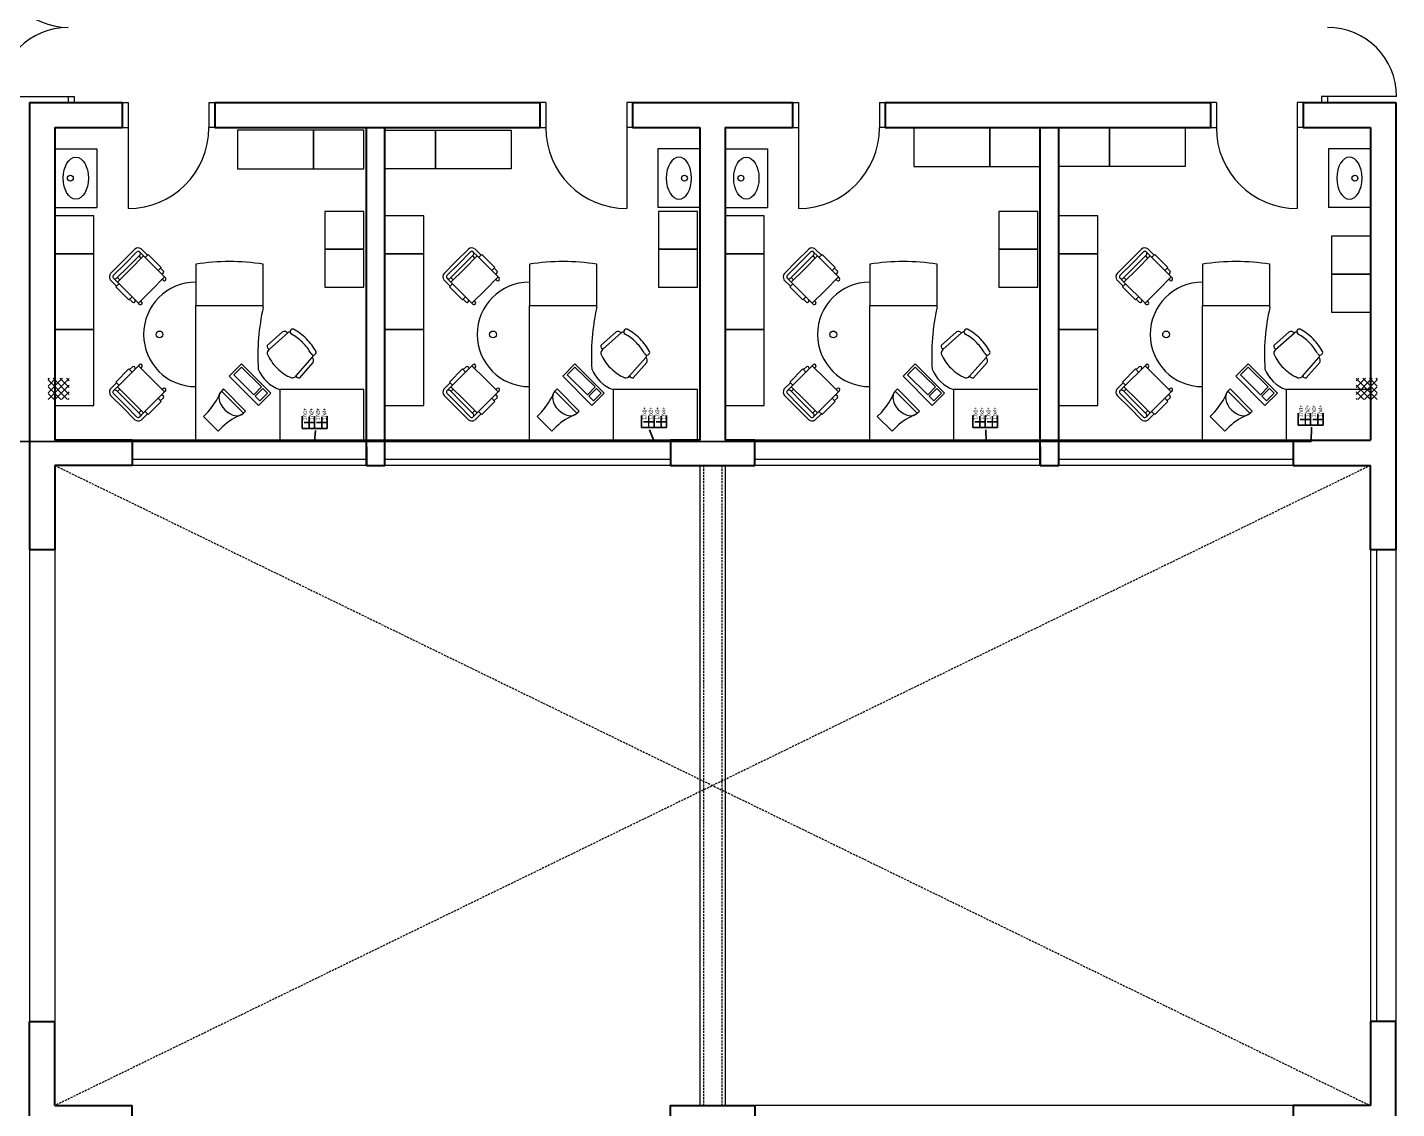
# Model space of a CAD drawing. Header units: inches. Extents: x 11 to 1053, y 2 to 902.
# Drawn here: x 379.7 to 542.2, y 526.6 to 654.9 of the extents above; entities that cross this region are included whole.
import ezdxf

# ---------------------------------------------------------------- set-up
doc = ezdxf.new("R2010")
doc.units = ezdxf.units.IN
doc.header["$MEASUREMENT"] = 0
doc.linetypes.add('DASHED', pattern=[0.75, 0.5, -0.25])
doc.linetypes.add('DASHED2', pattern=[0.375, 0.25, -0.125])
for name, color, linetype, lineweight in [('A-CRTKANO', 5, 'DASHED2', 0), ('A-GREDE', 5, 'DASHED2', 0), ('A-SANITARIJE', 253, 'Continuous', 0), ('OPREMA', 253, 'Continuous', 0), ('STOLARIJA', 5, 'Continuous', 0), ('ZID', 5, 'Continuous', 30)]:
    doc.layers.add(name, color=color, linetype=linetype, lineweight=lineweight)
doc.layers.add('SRAFURA', color=2, linetype='Continuous')

msp = doc.modelspace()

# ---------------------------------------------------------------- hatches: boundary and pattern name
at = {"layer": 'SRAFURA'}
h = msp.add_hatch(dxfattribs=at)
h.set_pattern_fill('ANSI37', color=256, scale=4.5, angle=90, style=0)
h.set_pattern_definition([(225, (-4514.17875, -7728.47534), (-0.397747564, 0.397747564), []), (135, (-4514.17875, -7728.47534), (0.397747564, 0.397747564), [])])
h.paths.add_polyline_path([(384.63, 613.25), (382.13, 613.25), (382.13, 610.75), (384.63, 610.75)])
h = msp.add_hatch(dxfattribs=at)
h.set_pattern_fill('ANSI37', color=256, scale=4.5, angle=90, style=0)
h.set_pattern_definition([(315, (5436.23795, -7728.47534), (0.397747564, 0.397747564), []), (45, (5436.23795, -7728.47534), (-0.397747564, 0.397747564), [])])
h.paths.add_polyline_path([(537.43, 610.75), (539.93, 610.75), (539.93, 613.25), (537.43, 613.25)])

# ---------------------------------------------------------------- linework, layer by layer
at = {"color": 85, "true_color": 0x58ba48}
for p, q in [((542.13, 634.96, 50), (542.13, 634.96, 50)), ((413.77, 605.76, 100), (413.87, 607.06)), ((413.87, 607.06), (413.77, 605.76, 100)), ((454.07, 605.76, 100), (453.54, 607.15)), ((453.54, 607.15), (454.07, 605.76, 100)), ((493.5, 605.76, 100), (493.48, 607.15)), ((493.48, 607.15), (493.5, 605.76, 100)), ((532.08, 605.76, 100), (532.12, 607.44)), ((532.12, 607.44), (532.08, 605.76, 100)), ((413.77, 605.76, 100), (340.16, 605.76, 100)), ((454.07, 605.76, 100), (413.77, 605.76, 100)), ((493.5, 605.76, 100), (454.07, 605.76, 100)), ((532.08, 605.76, 100), (493.5, 605.76, 100))]:
    msp.add_line(p, q, dxfattribs=at)
at = {"color": 2}
for p, q in [((412.29, 608.74), (412.29, 607.31)), ((413.77, 607.31), (413.77, 608.74)), ((413.77, 608.74), (413.77, 607.31)), ((415.25, 607.31), (415.25, 608.74)), ((452.59, 608.83), (452.59, 607.4)), ((454.07, 607.4), (454.07, 608.83)), ((454.07, 608.83), (454.07, 607.4)), ((455.55, 607.4), (455.55, 608.83)), ((491.9, 608.83), (491.9, 607.4)), ((493.38, 607.4), (493.38, 608.83)), ((493.38, 608.83), (493.38, 607.4)), ((494.86, 607.4), (494.86, 608.83)), ((530.54, 609.12), (530.54, 607.68)), ((532.02, 607.68), (532.02, 609.12)), ((532.02, 609.12), (532.02, 607.68)), ((533.5, 607.68), (533.5, 609.12)), ((412.29, 607.31), (413.77, 607.31)), ((413.77, 607.31), (415.25, 607.31)), ((452.59, 607.4), (454.07, 607.4)), ((454.07, 607.4), (455.55, 607.4)), ((491.9, 607.4), (493.38, 607.4)), ((493.38, 607.4), (494.86, 607.4)), ((530.54, 607.68), (532.02, 607.68)), ((532.02, 607.68), (533.5, 607.68))]:
    msp.add_line(p, q, dxfattribs=at)
at = {"layer": 'A-CRTKANO', "linetype": 'DASHED', "ltscale": 0.5}
for p, q in [((382.93, 602.91, 50), (539.13, 526.91, 50)), ((539.13, 602.91, 50), (382.93, 526.91, 50))]:
    msp.add_line(p, q, dxfattribs=at)
at = {"layer": 'A-GREDE', "linetype": 'Continuous'}
for p, q in [((459.53, 602.91, 50), (459.53, 526.91, 50)), ((462.53, 602.91, 50), (462.53, 526.91, 50))]:
    msp.add_line(p, q, dxfattribs=at)
at = {"layer": 'A-GREDE'}
for p, q in [((459.93, 602.91, 50), (459.93, 526.91, 50)), ((462.13, 602.91, 50), (462.13, 526.91, 50))]:
    msp.add_line(p, q, dxfattribs=at)
at = {"layer": 'A-SANITARIJE'}
for p, q in [((382.93, 640.51, 50), (387.93, 640.51, 50)), ((387.93, 640.51, 50), (387.93, 633.51, 50)), ((454.53, 640.51, 50), (454.53, 633.51, 50)), ((459.53, 640.51, 50), (454.53, 640.51, 50)), ((462.53, 640.51, 50), (467.53, 640.51, 50)), ((467.53, 640.51, 50), (467.53, 633.51, 50)), ((539.13, 640.51, 50), (534.13, 640.51, 50)), ((534.13, 640.51, 50), (534.13, 633.51, 50)), ((382.93, 633.51, 50), (387.93, 633.51, 50)), ((459.53, 633.51, 50), (454.53, 633.51, 50)), ((462.53, 633.51, 50), (467.53, 633.51, 50)), ((539.13, 633.51, 50), (534.13, 633.51, 50))]:
    msp.add_line(p, q, dxfattribs=at)
for centre in [(384.78, 637.01, 50), (457.68, 637.01, 50), (464.38, 637.01, 50), (537.28, 637.01, 50)]:
    msp.add_circle(centre, 0.35, dxfattribs=at)
for centre in [(385.43, 637.01, 50), (465.03, 637.01, 50)]:
    msp.add_ellipse(centre, major_axis=(0, 2.5), ratio=0.6, dxfattribs=at)
at = {"layer": 'A-SANITARIJE', "extrusion": (0, 0, -1)}
for centre in [(457.03, 637.01, 50), (536.63, 637.01, 50)]:
    msp.add_ellipse(centre, major_axis=(0, 2.5), ratio=0.6, dxfattribs=at)
at = {"layer": 'OPREMA'}
for p, q in [((392.45, 628.59, 50), (391, 627.14, 50)), ((392.69, 628.27, 50), (391.28, 626.86, 50)), ((393.05, 627.92, 50), (391.63, 626.5, 50)), ((393.47, 627.78, 50), (391.92, 626.22, 50)), ((392.91, 627.78, 50), (393.19, 627.49, 50)), ((393.47, 627.78, 50), (392.98, 628.27, 50)), ((393.18, 628.64, 50), (393.94, 627.88, 50)), ((393.47, 627.78, 50), (395.97, 625.28, 50)), ((394.02, 627.96, 50), (393.65, 627.6, 50)), ((395.58, 626.4, 50), (394.02, 627.96, 50)), ((432.05, 628.59, 50), (430.6, 627.14, 50)), ((432.29, 628.27, 50), (430.88, 626.86, 50)), ((432.65, 627.92, 50), (431.23, 626.5, 50)), ((433.07, 627.78, 50), (431.52, 626.22, 50)), ((432.51, 627.78, 50), (432.79, 627.49, 50)), ((433.07, 627.78, 50), (432.58, 628.27, 50)), ((432.78, 628.64, 50), (433.54, 627.88, 50)), ((433.07, 627.78, 50), (435.57, 625.28, 50)), ((433.62, 627.96, 50), (433.25, 627.6, 50)), ((435.18, 626.4, 50), (433.62, 627.96, 50)), ((472.45, 628.59, 50), (471, 627.14, 50)), ((472.69, 628.27, 50), (471.28, 626.86, 50)), ((473.05, 627.92, 50), (471.63, 626.5, 50)), ((473.47, 627.78, 50), (471.92, 626.22, 50)), ((472.91, 627.78, 50), (473.19, 627.49, 50)), ((473.47, 627.78, 50), (472.98, 628.27, 50)), ((473.18, 628.64, 50), (473.94, 627.88, 50)), ((473.47, 627.78, 50), (475.97, 625.28, 50)), ((474.02, 627.96, 50), (473.65, 627.6, 50)), ((475.58, 626.4, 50), (474.02, 627.96, 50)), ((511.95, 628.59, 50), (510.5, 627.14, 50)), ((512.19, 628.27, 50), (510.78, 626.86, 50)), ((512.55, 627.92, 50), (511.13, 626.5, 50)), ((512.97, 627.78, 50), (511.42, 626.22, 50)), ((512.41, 627.78, 50), (512.69, 627.49, 50)), ((512.97, 627.78, 50), (512.48, 628.27, 50)), ((512.68, 628.64, 50), (513.44, 627.88, 50)), ((512.97, 627.78, 50), (515.47, 625.28, 50)), ((513.52, 627.96, 50), (513.15, 627.6, 50)), ((515.08, 626.4, 50), (513.52, 627.96, 50)), ((389.55, 625.69, 50), (391, 627.14, 50)), ((389.87, 625.44, 50), (391.28, 626.86, 50)), ((390.22, 625.09, 50), (391.63, 626.5, 50)), ((390.36, 624.66, 50), (391.92, 626.22, 50)), ((395.21, 626.04, 50), (395.58, 626.4, 50)), ((395.5, 626.32, 50), (395.85, 625.96, 50)), ((399.68, 626.79, 50), (399.68, 621.91, 50)), ((407.68, 621.69, 50), (407.68, 626.79, 50)), ((429.15, 625.69, 50), (430.6, 627.14, 50)), ((429.47, 625.44, 50), (430.88, 626.86, 50)), ((429.82, 625.09, 50), (431.23, 626.5, 50)), ((429.96, 624.66, 50), (431.52, 626.22, 50)), ((434.81, 626.04, 50), (435.18, 626.4, 50)), ((435.1, 626.32, 50), (435.45, 625.96, 50)), ((439.28, 626.79, 50), (439.28, 621.91, 50)), ((447.28, 621.69, 50), (447.28, 626.79, 50)), ((469.55, 625.69, 50), (471, 627.14, 50)), ((469.87, 625.44, 50), (471.28, 626.86, 50)), ((470.22, 625.09, 50), (471.63, 626.5, 50)), ((470.36, 624.66, 50), (471.92, 626.22, 50)), ((475.21, 626.04, 50), (475.58, 626.4, 50)), ((475.5, 626.32, 50), (475.85, 625.96, 50)), ((479.68, 626.79, 50), (479.68, 621.91, 50)), ((487.68, 621.69, 50), (487.68, 626.79, 50)), ((509.05, 625.69, 50), (510.5, 627.14, 50)), ((509.37, 625.44, 50), (510.78, 626.86, 50)), ((509.72, 625.09, 50), (511.13, 626.5, 50)), ((509.86, 624.66, 50), (511.42, 626.22, 50)), ((514.71, 626.04, 50), (515.08, 626.4, 50)), ((515, 626.32, 50), (515.35, 625.96, 50)), ((519.18, 626.79, 50), (519.18, 621.91, 50)), ((527.18, 621.69, 50), (527.18, 626.79, 50)), ((389.5, 624.96, 50), (390.26, 624.2, 50)), ((390.36, 624.66, 50), (389.87, 625.16, 50)), ((390.18, 624.12, 50), (390.54, 624.48, 50)), ((390.36, 625.23, 50), (390.64, 624.95, 50)), ((390.36, 624.66, 50), (392.86, 622.17, 50)), ((395.97, 625.28, 50), (394.41, 623.72, 50)), ((395.83, 624.86, 50), (395.69, 625, 50)), ((396.11, 625.14, 50), (395.97, 625.28, 50)), ((429.1, 624.96, 50), (429.86, 624.2, 50)), ((429.96, 624.66, 50), (429.47, 625.16, 50)), ((429.78, 624.12, 50), (430.14, 624.48, 50)), ((429.96, 625.23, 50), (430.24, 624.95, 50)), ((429.96, 624.66, 50), (432.46, 622.17, 50)), ((435.57, 625.28, 50), (434.01, 623.72, 50)), ((435.43, 624.86, 50), (435.29, 625, 50)), ((435.71, 625.14, 50), (435.57, 625.28, 50)), ((469.5, 624.96, 50), (470.26, 624.2, 50)), ((470.36, 624.66, 50), (469.87, 625.16, 50)), ((470.18, 624.12, 50), (470.54, 624.48, 50)), ((470.36, 625.23, 50), (470.64, 624.95, 50)), ((470.36, 624.66, 50), (472.86, 622.17, 50)), ((475.97, 625.28, 50), (474.41, 623.72, 50)), ((475.83, 624.86, 50), (475.69, 625, 50)), ((476.11, 625.14, 50), (475.97, 625.28, 50)), ((509, 624.96, 50), (509.76, 624.2, 50)), ((509.86, 624.66, 50), (509.37, 625.16, 50)), ((509.68, 624.12, 50), (510.04, 624.48, 50)), ((509.86, 625.23, 50), (510.14, 624.95, 50)), ((509.86, 624.66, 50), (512.36, 622.17, 50)), ((515.47, 625.28, 50), (513.91, 623.72, 50)), ((515.33, 624.86, 50), (515.19, 625, 50)), ((515.61, 625.14, 50), (515.47, 625.28, 50)), ((391.74, 622.56, 50), (390.18, 624.12, 50)), ((392.1, 622.92, 50), (391.74, 622.56, 50)), ((391.82, 622.64, 50), (392.17, 622.29, 50)), ((392.86, 622.17, 50), (394.41, 623.72, 50)), ((431.34, 622.56, 50), (429.78, 624.12, 50)), ((431.7, 622.92, 50), (431.34, 622.56, 50)), ((431.42, 622.64, 50), (431.77, 622.29, 50)), ((432.46, 622.17, 50), (434.01, 623.72, 50)), ((471.74, 622.56, 50), (470.18, 624.12, 50)), ((472.1, 622.92, 50), (471.74, 622.56, 50)), ((471.82, 622.64, 50), (472.17, 622.29, 50)), ((472.86, 622.17, 50), (474.41, 623.72, 50)), ((511.24, 622.56, 50), (509.68, 624.12, 50)), ((511.6, 622.92, 50), (511.24, 622.56, 50)), ((511.32, 622.64, 50), (511.67, 622.29, 50)), ((512.36, 622.17, 50), (513.91, 623.72, 50)), ((393, 622.03, 50), (392.86, 622.17, 50)), ((393.28, 622.31, 50), (393.14, 622.45, 50)), ((399.68, 621.91, 50), (407.68, 621.91, 50)), ((399.68, 605.91, 50), (399.68, 621.91, 50)), ((400.13, 621.91, 50), (407.23, 621.91, 50)), ((432.6, 622.03, 50), (432.46, 622.17, 50)), ((432.88, 622.31, 50), (432.74, 622.45, 50)), ((439.28, 621.91, 50), (447.28, 621.91, 50)), ((439.28, 605.91, 50), (439.28, 621.91, 50)), ((439.73, 621.91, 50), (446.83, 621.91, 50)), ((473, 622.03, 50), (472.86, 622.17, 50)), ((473.28, 622.31, 50), (473.14, 622.45, 50)), ((479.68, 621.91, 50), (487.68, 621.91, 50)), ((479.68, 605.91, 50), (479.68, 621.91, 50)), ((480.13, 621.91, 50), (487.23, 621.91, 50)), ((512.5, 622.03, 50), (512.36, 622.17, 50)), ((512.78, 622.31, 50), (512.64, 622.45, 50)), ((519.18, 621.91, 50), (527.18, 621.91, 50)), ((519.18, 605.91, 50), (519.18, 621.91, 50)), ((519.63, 621.91, 50), (526.73, 621.91, 50)), ((399.68, 607.71, 50), (399.68, 620.11, 50)), ((439.28, 607.71, 50), (439.28, 620.11, 50)), ((479.68, 607.71, 50), (479.68, 620.11, 50)), ((519.18, 607.71, 50), (519.18, 620.11, 50)), ((408.15, 617.15, 50), (409.97, 618.76, 50)), ((408.37, 616.68, 50), (410.59, 618.64, 50)), ((447.75, 617.15, 50), (449.57, 618.76, 50)), ((447.97, 616.68, 50), (450.19, 618.64, 50)), ((488.15, 617.15, 50), (489.97, 618.76, 50)), ((488.37, 616.68, 50), (490.59, 618.64, 50)), ((527.65, 617.15, 50), (529.47, 618.76, 50)), ((527.87, 616.68, 50), (530.09, 618.64, 50)), ((390.36, 612.25, 50), (392.86, 614.75, 50)), ((391.82, 614.28, 50), (392.17, 614.63, 50)), ((393, 614.89, 50), (392.86, 614.75, 50)), ((392.86, 614.75, 50), (394.41, 613.19, 50)), ((393.28, 614.61, 50), (393.14, 614.47, 50)), ((403.63, 613.5, 50), (405.09, 614.96, 50)), ((404.18, 613.68, 50), (405.09, 614.59, 50)), ((405.09, 614.96, 50), (408.57, 611.49, 50)), ((405.09, 614.59, 50), (407.47, 612.22, 50)), ((411.54, 613.51, 50), (413.5, 615.73, 50)), ((412.01, 613.29, 50), (413.62, 615.11, 50)), ((429.96, 612.25, 50), (432.46, 614.75, 50)), ((431.42, 614.28, 50), (431.77, 614.63, 50)), ((432.6, 614.89, 50), (432.46, 614.75, 50)), ((432.46, 614.75, 50), (434.01, 613.19, 50)), ((432.88, 614.61, 50), (432.74, 614.47, 50)), ((443.23, 613.5, 50), (444.69, 614.96, 50)), ((443.78, 613.68, 50), (444.69, 614.59, 50)), ((444.69, 614.96, 50), (448.17, 611.49, 50)), ((444.69, 614.59, 50), (447.07, 612.22, 50)), ((451.14, 613.51, 50), (453.1, 615.73, 50)), ((451.61, 613.29, 50), (453.22, 615.11, 50)), ((470.36, 612.25, 50), (472.86, 614.75, 50)), ((471.82, 614.28, 50), (472.17, 614.63, 50)), ((473, 614.89, 50), (472.86, 614.75, 50)), ((472.86, 614.75, 50), (474.41, 613.19, 50)), ((473.28, 614.61, 50), (473.14, 614.47, 50)), ((483.63, 613.5, 50), (485.09, 614.96, 50)), ((484.18, 613.68, 50), (485.09, 614.59, 50)), ((485.09, 614.96, 50), (488.57, 611.49, 50)), ((485.09, 614.59, 50), (487.47, 612.22, 50)), ((491.54, 613.51, 50), (493.5, 615.73, 50)), ((492.01, 613.29, 50), (493.62, 615.11, 50)), ((509.86, 612.25, 50), (512.36, 614.75, 50)), ((511.32, 614.28, 50), (511.67, 614.63, 50)), ((512.5, 614.89, 50), (512.36, 614.75, 50)), ((512.36, 614.75, 50), (513.91, 613.19, 50)), ((512.78, 614.61, 50), (512.64, 614.47, 50)), ((523.13, 613.5, 50), (524.59, 614.96, 50)), ((523.68, 613.68, 50), (524.59, 614.59, 50)), ((524.59, 614.96, 50), (528.07, 611.49, 50)), ((524.59, 614.59, 50), (526.97, 612.22, 50)), ((531.04, 613.51, 50), (533, 615.73, 50)), ((531.51, 613.29, 50), (533.12, 615.11, 50)), ((391.74, 614.36, 50), (390.18, 612.8, 50)), ((392.1, 613.99, 50), (391.74, 614.36, 50)), ((395.97, 611.64, 50), (394.41, 613.19, 50)), ((407.1, 610.02, 50), (403.63, 613.5, 50)), ((406.56, 611.3, 50), (404.18, 613.68, 50)), ((431.34, 614.36, 50), (429.78, 612.8, 50)), ((431.7, 613.99, 50), (431.34, 614.36, 50)), ((435.57, 611.64, 50), (434.01, 613.19, 50)), ((446.7, 610.02, 50), (443.23, 613.5, 50)), ((446.16, 611.3, 50), (443.78, 613.68, 50)), ((471.74, 614.36, 50), (470.18, 612.8, 50)), ((472.1, 613.99, 50), (471.74, 614.36, 50)), ((475.97, 611.64, 50), (474.41, 613.19, 50)), ((487.1, 610.02, 50), (483.63, 613.5, 50)), ((486.56, 611.3, 50), (484.18, 613.68, 50)), ((511.24, 614.36, 50), (509.68, 612.8, 50)), ((511.6, 613.99, 50), (511.24, 614.36, 50)), ((515.47, 611.64, 50), (513.91, 613.19, 50)), ((526.6, 610.02, 50), (523.13, 613.5, 50)), ((526.06, 611.3, 50), (523.68, 613.68, 50)), ((389.5, 611.95, 50), (390.26, 612.71, 50)), ((389.55, 611.23, 50), (391, 609.78, 50)), ((390.36, 612.25, 50), (389.87, 611.76, 50)), ((389.87, 611.47, 50), (391.28, 610.06, 50)), ((390.18, 612.8, 50), (390.54, 612.43, 50)), ((390.22, 611.83, 50), (391.63, 610.41, 50)), ((390.36, 612.25, 50), (391.92, 610.7, 50)), ((390.36, 611.69, 50), (390.64, 611.97, 50)), ((393.47, 609.14, 50), (395.97, 611.64, 50)), ((395.83, 612.06, 50), (395.69, 611.92, 50)), ((396.11, 611.78, 50), (395.97, 611.64, 50)), ((402.98, 611.99, 50), (402.71, 611.72, 50)), ((402.71, 611.72, 50), (405.32, 609.1, 50)), ((405.59, 609.37, 50), (402.98, 611.99, 50)), ((407.47, 612.22, 50), (406.56, 611.3, 50)), ((406.74, 611.12, 50), (407.65, 612.03, 50)), ((408.57, 611.49, 50), (407.1, 610.02, 50)), ((408.2, 611.49, 50), (407.29, 610.57, 50)), ((407.65, 612.03, 50), (408.2, 611.49, 50)), ((419.63, 611.91, 50), (409.63, 611.91, 50)), ((409.63, 611.91, 50), (409.63, 605.91, 50)), ((419.63, 605.91, 50), (419.63, 611.91, 50)), ((429.1, 611.95, 50), (429.86, 612.71, 50)), ((429.15, 611.23, 50), (430.6, 609.78, 50)), ((429.96, 612.25, 50), (429.47, 611.76, 50)), ((429.47, 611.47, 50), (430.88, 610.06, 50)), ((429.78, 612.8, 50), (430.14, 612.43, 50)), ((429.82, 611.83, 50), (431.23, 610.41, 50)), ((429.96, 612.25, 50), (431.52, 610.7, 50)), ((429.96, 611.69, 50), (430.24, 611.97, 50)), ((433.07, 609.14, 50), (435.57, 611.64, 50)), ((435.43, 612.06, 50), (435.29, 611.92, 50)), ((435.71, 611.78, 50), (435.57, 611.64, 50)), ((442.58, 611.99, 50), (442.31, 611.72, 50)), ((442.31, 611.72, 50), (444.92, 609.1, 50)), ((445.19, 609.37, 50), (442.58, 611.99, 50)), ((447.07, 612.22, 50), (446.16, 611.3, 50)), ((446.34, 611.12, 50), (447.25, 612.03, 50)), ((448.17, 611.49, 50), (446.7, 610.02, 50)), ((447.8, 611.49, 50), (446.89, 610.57, 50)), ((447.25, 612.03, 50), (447.8, 611.49, 50)), ((459.23, 611.91, 50), (449.23, 611.91, 50)), ((449.23, 611.91, 50), (449.23, 605.91, 50)), ((459.23, 605.91, 50), (459.23, 611.91, 50)), ((469.5, 611.95, 50), (470.26, 612.71, 50)), ((469.55, 611.23, 50), (471, 609.78, 50)), ((470.36, 612.25, 50), (469.87, 611.76, 50)), ((469.87, 611.47, 50), (471.28, 610.06, 50)), ((470.18, 612.8, 50), (470.54, 612.43, 50)), ((470.22, 611.83, 50), (471.63, 610.41, 50)), ((470.36, 612.25, 50), (471.92, 610.7, 50)), ((470.36, 611.69, 50), (470.64, 611.97, 50)), ((473.47, 609.14, 50), (475.97, 611.64, 50)), ((475.83, 612.06, 50), (475.69, 611.92, 50)), ((476.11, 611.78, 50), (475.97, 611.64, 50)), ((482.98, 611.99, 50), (482.71, 611.72, 50)), ((482.71, 611.72, 50), (485.32, 609.1, 50)), ((485.59, 609.37, 50), (482.98, 611.99, 50)), ((487.47, 612.22, 50), (486.56, 611.3, 50)), ((486.74, 611.12, 50), (487.65, 612.03, 50)), ((488.57, 611.49, 50), (487.1, 610.02, 50)), ((488.2, 611.49, 50), (487.29, 610.57, 50)), ((487.65, 612.03, 50), (488.2, 611.49, 50)), ((499.63, 611.91, 50), (489.63, 611.91, 50)), ((489.63, 611.91, 50), (489.63, 605.91, 50)), ((509, 611.95, 50), (509.76, 612.71, 50)), ((509.05, 611.23, 50), (510.5, 609.78, 50)), ((509.86, 612.25, 50), (509.37, 611.76, 50)), ((509.37, 611.47, 50), (510.78, 610.06, 50)), ((509.68, 612.8, 50), (510.04, 612.43, 50)), ((509.72, 611.83, 50), (511.13, 610.41, 50)), ((509.86, 612.25, 50), (511.42, 610.7, 50)), ((509.86, 611.69, 50), (510.14, 611.97, 50)), ((512.97, 609.14, 50), (515.47, 611.64, 50)), ((515.33, 612.06, 50), (515.19, 611.92, 50)), ((515.61, 611.78, 50), (515.47, 611.64, 50)), ((522.48, 611.99, 50), (522.21, 611.72, 50)), ((522.21, 611.72, 50), (524.82, 609.1, 50)), ((525.09, 609.37, 50), (522.48, 611.99, 50)), ((526.97, 612.22, 50), (526.06, 611.3, 50)), ((526.24, 611.12, 50), (527.15, 612.03, 50)), ((528.07, 611.49, 50), (526.6, 610.02, 50)), ((527.7, 611.49, 50), (526.79, 610.57, 50)), ((527.15, 612.03, 50), (527.7, 611.49, 50)), ((539.13, 611.91, 50), (529.13, 611.91, 50)), ((529.13, 611.91, 50), (529.13, 605.91, 50)), ((539.13, 605.91, 50), (539.13, 611.91, 50)), ((392.45, 608.33, 50), (391, 609.78, 50)), ((392.69, 608.64, 50), (391.28, 610.06, 50)), ((393.05, 609, 50), (391.63, 610.41, 50)), ((393.47, 609.14, 50), (391.92, 610.7, 50)), ((395.58, 610.51, 50), (394.02, 608.95, 50)), ((395.21, 610.88, 50), (395.58, 610.51, 50)), ((395.5, 610.6, 50), (395.85, 610.95, 50)), ((407.29, 610.57, 50), (406.74, 611.12, 50)), ((432.05, 608.33, 50), (430.6, 609.78, 50)), ((432.29, 608.64, 50), (430.88, 610.06, 50)), ((432.65, 609, 50), (431.23, 610.41, 50)), ((433.07, 609.14, 50), (431.52, 610.7, 50)), ((435.18, 610.51, 50), (433.62, 608.95, 50)), ((434.81, 610.88, 50), (435.18, 610.51, 50)), ((435.1, 610.6, 50), (435.45, 610.95, 50)), ((446.89, 610.57, 50), (446.34, 611.12, 50)), ((472.45, 608.33, 50), (471, 609.78, 50)), ((472.69, 608.64, 50), (471.28, 610.06, 50)), ((473.05, 609, 50), (471.63, 610.41, 50)), ((473.47, 609.14, 50), (471.92, 610.7, 50)), ((475.58, 610.51, 50), (474.02, 608.95, 50)), ((475.21, 610.88, 50), (475.58, 610.51, 50)), ((475.5, 610.6, 50), (475.85, 610.95, 50)), ((487.29, 610.57, 50), (486.74, 611.12, 50)), ((511.95, 608.33, 50), (510.5, 609.78, 50)), ((512.19, 608.64, 50), (510.78, 610.06, 50)), ((512.55, 609, 50), (511.13, 610.41, 50)), ((512.97, 609.14, 50), (511.42, 610.7, 50)), ((515.08, 610.51, 50), (513.52, 608.95, 50)), ((514.71, 610.88, 50), (515.08, 610.51, 50)), ((515, 610.6, 50), (515.35, 610.95, 50)), ((526.79, 610.57, 50), (526.24, 611.12, 50)), ((392.91, 609.14, 50), (393.19, 609.42, 50)), ((393.47, 609.14, 50), (392.98, 608.64, 50)), ((393.18, 608.28, 50), (393.94, 609.04, 50)), ((394.02, 608.95, 50), (393.65, 609.32, 50)), ((400.58, 608.72, 50), (401.11, 609.25, 50)), ((402.33, 606.98, 50), (400.58, 608.72, 50)), ((405.32, 609.1, 50), (405.59, 609.37, 50)), ((432.51, 609.14, 50), (432.79, 609.42, 50)), ((433.07, 609.14, 50), (432.58, 608.64, 50)), ((432.78, 608.28, 50), (433.54, 609.04, 50)), ((433.62, 608.95, 50), (433.25, 609.32, 50)), ((440.18, 608.72, 50), (440.71, 609.25, 50)), ((441.93, 606.98, 50), (440.18, 608.72, 50)), ((444.92, 609.1, 50), (445.19, 609.37, 50)), ((472.91, 609.14, 50), (473.19, 609.42, 50)), ((473.47, 609.14, 50), (472.98, 608.64, 50)), ((473.18, 608.28, 50), (473.94, 609.04, 50)), ((474.02, 608.95, 50), (473.65, 609.32, 50)), ((480.58, 608.72, 50), (481.11, 609.25, 50)), ((482.33, 606.98, 50), (480.58, 608.72, 50)), ((485.32, 609.1, 50), (485.59, 609.37, 50)), ((512.41, 609.14, 50), (512.69, 609.42, 50)), ((512.97, 609.14, 50), (512.48, 608.64, 50)), ((512.68, 608.28, 50), (513.44, 609.04, 50)), ((513.52, 608.95, 50), (513.15, 609.32, 50)), ((520.08, 608.72, 50), (520.61, 609.25, 50)), ((521.83, 606.98, 50), (520.08, 608.72, 50)), ((524.82, 609.1, 50), (525.09, 609.37, 50)), ((402.33, 606.98, 50), (402.85, 607.5, 50)), ((441.93, 606.98, 50), (442.45, 607.5, 50)), ((482.33, 606.98, 50), (482.85, 607.5, 50)), ((521.83, 606.98, 50), (522.35, 607.5, 50)), ((419.63, 605.91, 50), (399.68, 605.91, 50)), ((539.13, 605.91, 50), (519.18, 605.91, 50))]:
    msp.add_line(p, q, dxfattribs=at)
at = {"layer": 'OPREMA', "elevation": 50}
for points in [[(413.63, 642.71), (404.63, 642.71), (404.63, 638.11), (413.63, 638.11)], [(419.63, 638.11), (419.63, 642.71), (413.63, 642.71), (413.63, 638.11)], [(422.13, 638.11), (422.13, 642.71), (428.13, 642.71), (428.13, 638.11)], [(428.13, 642.71), (437.13, 642.71), (437.13, 638.11), (428.13, 638.11)], [(493.93, 643.01), (484.93, 643.01), (484.93, 638.41), (493.93, 638.41)], [(499.93, 638.41), (499.93, 643.01), (493.93, 643.01), (493.93, 638.41)], [(502.13, 638.41), (502.13, 643.01), (508.13, 643.01), (508.13, 638.41)], [(508.13, 643.01), (517.13, 643.01), (517.13, 638.41), (508.13, 638.41)], [(387.55, 632.53), (382.93, 632.53), (382.93, 628.03), (387.55, 628.03)], [(419.63, 633.07), (415.01, 633.07), (415.01, 628.57), (419.63, 628.57)], [(426.75, 632.53), (422.13, 632.53), (422.13, 628.03), (426.75, 628.03)], [(459.23, 633.07), (454.61, 633.07), (454.61, 628.57), (459.23, 628.57)], [(467.15, 632.53), (462.53, 632.53), (462.53, 628.03), (467.15, 628.03)], [(499.63, 633.07), (495.01, 633.07), (495.01, 628.57), (499.63, 628.57)], [(506.75, 632.53), (502.13, 632.53), (502.13, 628.03), (506.75, 628.03)], [(539.13, 630.12), (534.51, 630.12), (534.51, 625.62), (539.13, 625.62)], [(387.55, 628.03), (382.93, 628.03), (382.93, 619.03), (387.55, 619.03)], [(419.63, 628.57), (415.01, 628.57), (415.01, 624.07), (419.63, 624.07)], [(426.75, 628.03), (422.13, 628.03), (422.13, 619.03), (426.75, 619.03)], [(459.23, 628.57), (454.61, 628.57), (454.61, 624.07), (459.23, 624.07)], [(467.15, 628.03), (462.53, 628.03), (462.53, 619.03), (467.15, 619.03)], [(499.63, 628.57), (495.01, 628.57), (495.01, 624.07), (499.63, 624.07)], [(506.75, 628.03), (502.13, 628.03), (502.13, 619.03), (506.75, 619.03)], [(539.13, 625.62), (534.51, 625.62), (534.51, 621.12), (539.13, 621.12)], [(387.55, 619.03), (382.93, 619.03), (382.93, 610.03), (387.55, 610.03)], [(426.75, 619.03), (422.13, 619.03), (422.13, 610.03), (426.75, 610.03)], [(467.15, 619.03), (462.53, 619.03), (462.53, 610.03), (467.15, 610.03)], [(506.75, 619.03), (502.13, 619.03), (502.13, 610.03), (506.75, 610.03)]]:
    msp.add_lwpolyline(points, close=True, dxfattribs=at)
at = {"layer": 'OPREMA', "ltscale": 0.3}
for centre in [(395.36, 618.46, 50), (434.96, 618.46, 50), (475.36, 618.46, 50), (514.86, 618.46, 50)]:
    msp.add_circle(centre, 0.4, dxfattribs=at)
at = {"layer": 'OPREMA'}
for centre, radius, start, end in [((392.85, 628.06, 50), 0.662, 60.3481, 127.2341), ((392.84, 628.06, 50), 0.255, 326.3099, 123.6901), ((432.45, 628.06, 50), 0.662, 60.3481, 127.2341), ((432.44, 628.06, 50), 0.255, 326.3099, 123.6901), ((472.85, 628.06, 50), 0.662, 60.3481, 127.2341), ((472.84, 628.06, 50), 0.255, 326.3099, 123.6901), ((512.35, 628.06, 50), 0.662, 60.3481, 127.2341), ((512.34, 628.06, 50), 0.255, 326.3099, 123.6901), ((395.67, 625.86, 50), 0.206, 239.0362, 30.9638), ((403.68, 601.87, 50), 25.24, 80.8823, 99.1177), ((435.27, 625.86, 50), 0.206, 239.0362, 30.9638), ((443.28, 601.87, 50), 25.24, 80.8823, 99.1177), ((475.67, 625.86, 50), 0.206, 239.0362, 30.9638), ((483.68, 601.87, 50), 25.24, 80.8823, 99.1177), ((515.17, 625.86, 50), 0.206, 239.0362, 30.9638), ((523.18, 601.87, 50), 25.24, 80.8823, 99.1177), ((390.07, 625.29, 50), 0.662, 142.7659, 209.6519), ((390.08, 625.3, 50), 0.255, 146.3099, 303.6901), ((399.68, 618.46, 50), 6.2, 90, 270), ((395.93, 625.03, 50), 0.206, 239.0717, 30.9283), ((429.67, 625.29, 50), 0.662, 142.7659, 209.6519), ((429.68, 625.3, 50), 0.255, 146.3099, 303.6901), ((439.28, 618.46, 50), 6.2, 90, 270), ((435.53, 625.03, 50), 0.206, 239.0717, 30.9283), ((470.07, 625.29, 50), 0.662, 142.7659, 209.6519), ((470.08, 625.3, 50), 0.255, 146.3099, 303.6901), ((479.68, 618.46, 50), 6.2, 90, 270), ((475.93, 625.03, 50), 0.206, 239.0717, 30.9283), ((509.57, 625.29, 50), 0.662, 142.7659, 209.6519), ((509.58, 625.3, 50), 0.255, 146.3099, 303.6901), ((519.18, 618.46, 50), 6.2, 90, 270), ((515.43, 625.03, 50), 0.206, 239.0717, 30.9283), ((392.28, 622.46, 50), 0.206, 239.0362, 30.9638), ((431.88, 622.46, 50), 0.206, 239.0362, 30.9638), ((472.28, 622.46, 50), 0.206, 239.0362, 30.9638), ((511.78, 622.46, 50), 0.206, 239.0362, 30.9638), ((393.11, 622.2, 50), 0.206, 239.0717, 30.9283), ((432.6, 616, 50), 25.56, 167.144, 183.7011), ((432.71, 622.2, 50), 0.206, 239.0717, 30.9283), ((472.2, 616, 50), 25.56, 167.144, 183.7011), ((473.11, 622.2, 50), 0.206, 239.0717, 30.9283), ((512.6, 616, 50), 25.56, 167.144, 183.7011), ((512.61, 622.2, 50), 0.206, 239.0717, 30.9283), ((552.1, 616, 50), 25.56, 167.144, 183.7011), ((410.2, 618.26, 50), 0.546, 43.6974, 114.3636), ((410.99, 618.19, 50), 0.6, 100.2466, 131.4237), ((411.19, 618.78, 50), 0.32, 73.1743, 241.6571), ((408.31, 613.51, 50), 5.68, 45, 61.3009), ((408.2, 613.38, 50), 6.48, 45, 61.6101), ((408.2, 613.38, 50), 6.48, 44.4494, 45), ((408.24, 613.34, 50), 6.48, 28.3899, 45), ((449.8, 618.26, 50), 0.546, 43.6974, 114.3636), ((450.59, 618.19, 50), 0.6, 100.2466, 131.4237), ((450.79, 618.78, 50), 0.32, 73.1743, 241.6571), ((447.91, 613.51, 50), 5.68, 45, 61.3009), ((447.8, 613.38, 50), 6.48, 45, 61.6101), ((447.8, 613.38, 50), 6.48, 44.4494, 45), ((447.84, 613.34, 50), 6.48, 28.3899, 45), ((490.2, 618.26, 50), 0.546, 43.6974, 114.3636), ((490.99, 618.19, 50), 0.6, 100.2466, 131.4237), ((491.19, 618.78, 50), 0.32, 73.1743, 241.6571), ((488.31, 613.51, 50), 5.68, 45, 61.3009), ((488.2, 613.38, 50), 6.48, 45, 61.6101), ((488.2, 613.38, 50), 6.48, 44.4494, 45), ((488.24, 613.34, 50), 6.48, 28.3899, 45), ((529.7, 618.26, 50), 0.546, 43.6974, 114.3636), ((530.49, 618.19, 50), 0.6, 100.2466, 131.4237), ((530.69, 618.78, 50), 0.32, 73.1743, 241.6571), ((527.81, 613.51, 50), 5.68, 45, 61.3009), ((527.7, 613.38, 50), 6.48, 45, 61.6101), ((527.7, 613.38, 50), 6.48, 44.4494, 45), ((527.74, 613.34, 50), 6.48, 28.3899, 45), ((408.61, 617.08, 50), 0.461, 170.3174, 239.3051), ((408.76, 616.23, 50), 0.6, 131.4237, 186.64), ((412.78, 618.06, 50), 4.99, 202.3599, 225.715), ((408.31, 613.51, 50), 5.68, 44.2193, 45), ((408.37, 613.45, 50), 5.68, 28.6991, 45), ((413.64, 616.33, 50), 0.32, 208.3429, 16.8257), ((448.21, 617.08, 50), 0.461, 170.3174, 239.3051), ((448.36, 616.23, 50), 0.6, 131.4237, 186.64), ((452.38, 618.06, 50), 4.99, 202.3599, 225.715), ((447.91, 613.51, 50), 5.68, 44.2193, 45), ((447.97, 613.45, 50), 5.68, 28.6991, 45), ((453.24, 616.33, 50), 0.32, 208.3429, 16.8257), ((488.61, 617.08, 50), 0.461, 170.3174, 239.3051), ((488.76, 616.23, 50), 0.6, 131.4237, 186.64), ((492.78, 618.06, 50), 4.99, 202.3599, 225.715), ((488.31, 613.51, 50), 5.68, 44.2193, 45), ((488.37, 613.45, 50), 5.68, 28.6991, 45), ((493.64, 616.33, 50), 0.32, 208.3429, 16.8257), ((528.11, 617.08, 50), 0.461, 170.3174, 239.3051), ((528.26, 616.23, 50), 0.6, 131.4237, 186.64), ((532.28, 618.06, 50), 4.99, 202.3599, 225.715), ((527.81, 613.51, 50), 5.68, 44.2193, 45), ((527.87, 613.45, 50), 5.68, 28.6991, 45), ((533.14, 616.33, 50), 0.32, 208.3429, 16.8257), ((392.28, 614.45, 50), 0.206, 329.0362, 120.9638), ((393.11, 614.71, 50), 0.206, 329.0717, 120.9283), ((412.87, 617.97, 50), 4.99, 224.285, 225), ((413.05, 616.13, 50), 0.6, 318.5763, 349.7534), ((413.12, 615.33, 50), 0.546, 335.6364, 46.3026), ((431.88, 614.45, 50), 0.206, 329.0362, 120.9638), ((432.71, 614.71, 50), 0.206, 329.0717, 120.9283), ((452.47, 617.97, 50), 4.99, 224.285, 225), ((452.65, 616.13, 50), 0.6, 318.5763, 349.7534), ((452.72, 615.33, 50), 0.546, 335.6364, 46.3026), ((472.28, 614.45, 50), 0.206, 329.0362, 120.9638), ((473.11, 614.71, 50), 0.206, 329.0717, 120.9283), ((492.87, 617.97, 50), 4.99, 224.285, 225), ((493.05, 616.13, 50), 0.6, 318.5763, 349.7534), ((493.12, 615.33, 50), 0.546, 335.6364, 46.3026), ((511.78, 614.45, 50), 0.206, 329.0362, 120.9638), ((512.61, 614.71, 50), 0.206, 329.0717, 120.9283), ((532.37, 617.97, 50), 4.99, 224.285, 225), ((532.55, 616.13, 50), 0.6, 318.5763, 349.7534), ((532.62, 615.33, 50), 0.546, 335.6364, 46.3026), ((411.06, 615.94, 50), 4.28, 201.7299, 250.3954), ((412.92, 617.92, 50), 4.99, 224.285, 247.6401), ((411.09, 613.9, 50), 0.6, 263.36, 318.5763), ((411.94, 613.75, 50), 0.461, 210.6949, 279.6826), ((450.66, 615.94, 50), 4.28, 201.7299, 250.3954), ((452.52, 617.92, 50), 4.99, 224.285, 247.6401), ((450.69, 613.9, 50), 0.6, 263.36, 318.5763), ((451.54, 613.75, 50), 0.461, 210.6949, 279.6826), ((491.06, 615.94, 50), 4.28, 201.7299, 250.3954), ((492.92, 617.92, 50), 4.99, 224.285, 247.6401), ((491.09, 613.9, 50), 0.6, 263.36, 318.5763), ((491.94, 613.75, 50), 0.461, 210.6949, 279.6826), ((530.56, 615.94, 50), 4.28, 201.7299, 250.3954), ((532.42, 617.92, 50), 4.99, 224.285, 247.6401), ((530.59, 613.9, 50), 0.6, 263.36, 318.5763), ((531.44, 613.75, 50), 0.461, 210.6949, 279.6826), ((390.07, 611.63, 50), 0.662, 150.3481, 217.2341), ((390.08, 611.61, 50), 0.255, 56.3099, 213.6901), ((395.67, 611.06, 50), 0.206, 329.0362, 120.9638), ((395.93, 611.88, 50), 0.206, 329.0717, 120.9283), ((395.11, 614.69, 50), 8.1, 317.7518, 337.284), ((403.52, 611.16, 50), 0.986, 123.5396, 124.2467), ((429.67, 611.63, 50), 0.662, 150.3481, 217.2341), ((429.68, 611.61, 50), 0.255, 56.3099, 213.6901), ((435.27, 611.06, 50), 0.206, 329.0362, 120.9638), ((435.53, 611.88, 50), 0.206, 329.0717, 120.9283), ((434.71, 614.69, 50), 8.1, 317.7518, 337.284), ((443.12, 611.16, 50), 0.986, 123.5396, 124.2467), ((470.07, 611.63, 50), 0.662, 150.3481, 217.2341), ((470.08, 611.61, 50), 0.255, 56.3099, 213.6901), ((475.67, 611.06, 50), 0.206, 329.0362, 120.9638), ((475.93, 611.88, 50), 0.206, 329.0717, 120.9283), ((475.11, 614.69, 50), 8.1, 317.7518, 337.284), ((483.52, 611.16, 50), 0.986, 123.5396, 124.2467), ((509.57, 611.63, 50), 0.662, 150.3481, 217.2341), ((509.58, 611.61, 50), 0.255, 56.3099, 213.6901), ((515.17, 611.06, 50), 0.206, 329.0362, 120.9638), ((515.43, 611.88, 50), 0.206, 329.0717, 120.9283), ((514.61, 614.69, 50), 8.1, 317.7518, 337.284), ((523.02, 611.16, 50), 0.986, 123.5396, 124.2467), ((392.85, 608.85, 50), 0.662, 232.7659, 299.6519), ((392.84, 608.86, 50), 0.255, 236.3099, 33.6901), ((408.3, 601.51, 50), 8.1, 112.716, 132.2482), ((432.45, 608.85, 50), 0.662, 232.7659, 299.6519), ((432.44, 608.86, 50), 0.255, 236.3099, 33.6901), ((447.9, 601.51, 50), 8.1, 112.716, 132.2482), ((472.85, 608.85, 50), 0.662, 232.7659, 299.6519), ((472.84, 608.86, 50), 0.255, 236.3099, 33.6901), ((488.3, 601.51, 50), 8.1, 112.716, 132.2482), ((512.35, 608.85, 50), 0.662, 232.7659, 299.6519), ((512.34, 608.86, 50), 0.255, 236.3099, 33.6901), ((527.8, 601.51, 50), 8.1, 112.716, 132.2482)]:
    msp.add_arc(centre, radius, start, end, dxfattribs=at)
for centre in [(404.02, 610.41, 50), (443.62, 610.41, 50), (484.02, 610.41, 50), (523.52, 610.41, 50)]:
    msp.add_ellipse(centre, major_axis=(1.31, -1.31), ratio=0.692308, start_param=3.141593, end_param=6.283185, dxfattribs=at)
at = {"layer": 'STOLARIJA'}
for p, q in [((376.33, 646.71, 50), (385.23, 646.71, 50)), ((384.53, 646.71, 50), (384.53, 646.01, 50)), ((385.23, 646.71, 50), (385.23, 646.01, 50)), ((390.93, 646.01, 50), (391.63, 646.01, 50)), ((391.63, 646.01, 50), (391.63, 633.41, 50)), ((401.23, 646.01, 50), (401.23, 643.01, 50)), ((401.23, 646.01, 50), (401.93, 646.01, 50)), ((441.23, 646.01, 50), (440.53, 646.01, 50)), ((441.23, 646.01, 50), (441.23, 643.01, 50)), ((450.83, 646.01, 50), (450.83, 633.41, 50)), ((451.53, 646.01, 50), (450.83, 646.01, 50)), ((470.53, 646.01, 50), (471.23, 646.01, 50)), ((471.23, 646.01, 50), (471.23, 633.41, 50)), ((480.83, 646.01, 50), (480.83, 643.01, 50)), ((480.83, 646.01, 50), (481.53, 646.01, 50)), ((520.83, 646.01, 50), (520.13, 646.01, 50)), ((520.83, 646.01, 50), (520.83, 643.01, 50)), ((530.43, 646.01, 50), (530.43, 633.41, 50)), ((531.13, 646.01, 50), (530.43, 646.01, 50)), ((542.23, 646.71, 50), (533.33, 646.71, 50)), ((533.33, 646.71, 50), (533.33, 646.01, 50)), ((534.03, 646.71, 50), (534.03, 646.01, 50)), ((390.93, 643.01, 50), (391.63, 643.01, 50)), ((401.93, 643.01, 50), (401.23, 643.01, 50)), ((440.53, 643.01, 50), (441.23, 643.01, 50)), ((451.53, 643.01, 50), (450.83, 643.01, 50)), ((470.53, 643.01, 50), (471.23, 643.01, 50)), ((481.53, 643.01, 50), (480.83, 643.01, 50)), ((520.13, 643.01, 50), (520.83, 643.01, 50)), ((531.13, 643.01, 50), (530.43, 643.01, 50)), ((419.93, 605.91, 50), (392.13, 605.91, 50)), ((419.93, 605.91, 50), (392.13, 605.91, 50)), ((456.03, 605.91, 50), (422.13, 605.91, 50)), ((422.13, 605.91, 50), (456.03, 605.91, 50)), ((499.93, 605.91, 50), (466.03, 605.91, 50)), ((529.93, 605.91, 50), (502.13, 605.91, 50)), ((419.93, 603.61, 50), (392.13, 603.61, 50)), ((456.03, 603.61, 50), (422.13, 603.61, 50)), ((499.93, 603.61, 50), (466.03, 603.61, 50)), ((529.93, 603.61, 50), (502.13, 603.61, 50)), ((419.93, 602.91, 50), (392.13, 602.91, 50)), ((456.03, 602.91, 50), (422.13, 602.91, 50)), ((499.93, 602.91, 50), (466.03, 602.91, 50)), ((529.93, 602.91, 50), (502.13, 602.91, 50)), ((379.93, 592.91, 50), (379.93, 536.91, 50)), ((382.93, 592.91, 50), (382.93, 536.91, 50)), ((539.13, 592.91, 50), (539.13, 536.91, 50)), ((539.83, 592.91, 50), (539.83, 536.91, 50)), ((542.13, 592.91, 50), (542.13, 536.91, 50)), ((529.93, 526.91, 50), (466.03, 526.91, 50))]:
    msp.add_line(p, q, dxfattribs=at)
for centre, radius, start, end in [((384.53, 663.11, 50), 8.2, 180, 270), ((384.53, 646.71, 50), 8.2, 90, 180), ((534.03, 646.71, 50), 8.2, 0, 90), ((391.63, 643.01, 50), 9.6, 270, 0), ((450.83, 643.01, 50), 9.6, 180, 270), ((471.23, 643.01, 50), 9.6, 270, 0), ((530.43, 643.01, 50), 9.6, 180, 270)]:
    msp.add_arc(centre, radius, start, end, dxfattribs=at)
at = {"layer": 'ZID'}
for p, q in [((379.93, 646.01, 50), (379.93, 592.91, 50)), ((379.93, 646.01, 50), (390.93, 646.01, 50)), ((390.93, 646.01, 50), (390.93, 643.01, 50)), ((401.93, 646.01, 50), (440.53, 646.01, 50)), ((401.93, 646.01, 50), (401.93, 643.01, 50)), ((440.53, 646.01, 50), (440.53, 643.01, 50)), ((451.53, 646.01, 50), (470.53, 646.01, 50)), ((451.53, 646.01, 50), (451.53, 643.01, 50)), ((470.53, 646.01, 50), (470.53, 643.01, 50)), ((481.53, 646.01, 50), (520.13, 646.01, 50)), ((481.53, 646.01, 50), (481.53, 643.01, 50)), ((520.13, 646.01, 50), (520.13, 643.01, 50)), ((531.13, 646.01, 50), (542.13, 646.01, 50)), ((531.13, 646.01, 50), (531.13, 643.01, 50)), ((542.13, 646.01, 50), (542.13, 592.91, 50)), ((382.93, 643.01, 50), (390.93, 643.01, 50)), ((382.93, 643.01, 50), (382.93, 605.91, 50)), ((401.93, 643.01, 50), (440.53, 643.01, 50)), ((419.93, 602.91, 50), (419.93, 643.01, 50)), ((422.13, 602.91, 50), (422.13, 643.01, 50)), ((451.53, 643.01, 50), (459.53, 643.01, 50)), ((459.53, 643.01, 50), (459.53, 605.91, 50)), ((462.53, 643.01, 50), (470.53, 643.01, 50)), ((462.53, 643.01, 50), (462.53, 605.91, 50)), ((481.53, 643.01, 50), (520.13, 643.01, 50)), ((499.93, 602.91, 50), (499.93, 643.01, 50)), ((502.13, 602.91, 50), (502.13, 643.01, 50)), ((531.13, 643.01, 50), (539.13, 643.01, 50)), ((539.13, 643.01, 50), (539.13, 605.91, 50)), ((392.13, 605.91, 50), (382.93, 605.91, 50)), ((392.13, 605.91, 50), (392.13, 602.91, 50)), ((419.93, 605.91, 50), (422.13, 605.91, 50)), ((419.93, 605.11, 50), (419.93, 602.91, 50)), ((422.13, 602.91, 50), (422.13, 605.11, 50)), ((459.53, 605.91, 50), (456.03, 605.91, 50)), ((456.03, 605.91, 50), (456.03, 602.91, 50)), ((459.53, 605.91, 50), (456.03, 605.91, 50)), ((466.03, 605.91, 50), (462.53, 605.91, 50)), ((466.03, 602.91, 50), (466.03, 605.91, 50)), ((499.93, 605.91, 50), (502.13, 605.91, 50)), ((499.93, 605.11, 50), (499.93, 602.91, 50)), ((502.13, 602.91, 50), (502.13, 605.11, 50)), ((529.93, 605.91, 50), (529.93, 602.91, 50)), ((529.93, 605.91, 50), (539.13, 605.91, 50)), ((382.93, 602.91, 50), (382.93, 592.91, 50)), ((392.13, 602.91, 50), (382.93, 602.91, 50)), ((419.93, 602.91, 50), (422.13, 602.91, 50)), ((419.93, 602.91, 50), (422.13, 602.91, 50)), ((456.03, 602.91, 50), (466.03, 602.91, 50)), ((459.93, 602.91, 50), (462.13, 602.91, 50)), ((499.93, 602.91, 50), (502.13, 602.91, 50)), ((499.93, 602.91, 50), (502.13, 602.91, 50)), ((499.93, 602.91, 50), (502.13, 602.91, 50)), ((529.93, 602.91, 50), (539.13, 602.91, 50)), ((539.13, 592.91, 50), (539.13, 602.91, 50)), ((382.93, 592.91, 50), (379.93, 592.91, 50)), ((542.13, 592.91, 50), (539.13, 592.91, 50)), ((379.93, 451.31, 50), (379.93, 536.91, 50)), ((379.93, 536.91, 50), (382.93, 536.91, 50)), ((382.93, 526.91, 50), (382.93, 536.91, 50)), ((542.13, 536.91, 50), (539.13, 536.91, 50)), ((539.13, 536.91, 50), (539.13, 526.91, 50)), ((542.13, 443.81, 50), (542.13, 536.91, 50)), ((382.93, 526.91, 50), (392.13, 526.91, 50)), ((392.13, 524.71, 50), (392.13, 526.91, 50)), ((459.93, 526.91, 50), (462.13, 526.91, 50)), ((459.93, 526.91, 50), (462.13, 526.91, 50)), ((459.93, 526.91, 50), (462.13, 526.91, 50)), ((529.93, 526.91, 50), (529.93, 524.71, 50)), ((539.13, 526.91, 50), (529.93, 526.91, 50))]:
    msp.add_line(p, q, dxfattribs=at)
at = {"layer": 'ZID', "elevation": 50}
msp.add_lwpolyline([(459.93, 524.71), (456.03, 524.71), (456.03, 526.91), (466.03, 526.91), (466.03, 524.71), (462.13, 524.71)], dxfattribs=at)

# ---------------------------------------------------------------- texts
at = {"color": 2, "char_height": 0.4626, "attachment_point": 1, "rotation": 90}
for insert in [(530.63, 608.62), (412.39, 608.25), (452.68, 608.34), (491.99, 608.34)]:
    msp.add_mtext('{\\pxt0;\\T0.75;\\W0.8;17x1+\\P17x2+\\P17x3+\\P17x4+}', dxfattribs=dict(at, insert=insert))
at = {"color": 2, "char_height": 1.928, "width": 0.8542, "attachment_point": 1}
for insert in [(412.39, 608.99), (413.87, 608.99), (452.69, 609.08), (454.17, 609.08), (492, 609.08), (493.48, 609.08), (530.64, 609.37), (532.12, 609.37)]:
    msp.add_mtext('{+}', dxfattribs=dict(at, insert=insert))

doc.saveas('drawing.dxf')
